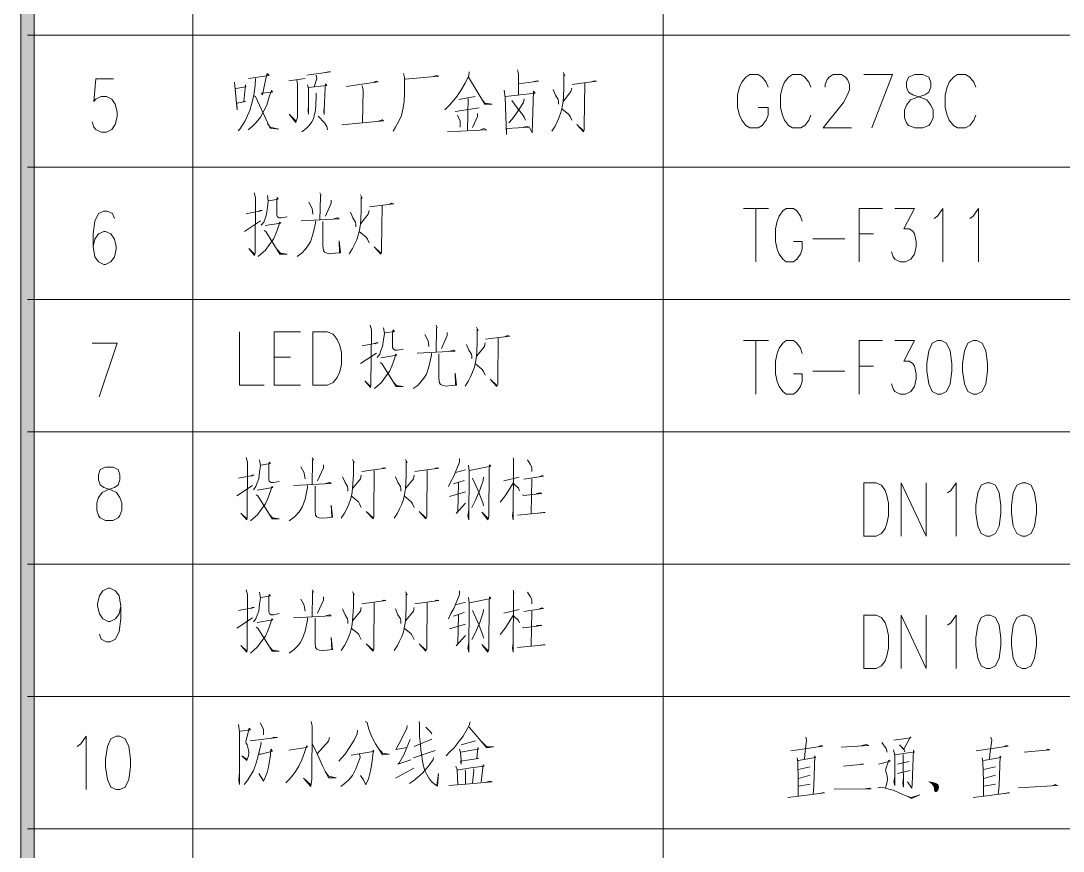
# Model space of a CAD drawing. Header units: millimetres. Extents: x 0 to 586, y 0 to 414.
# Drawn here: x 372.7 to 434.8, y 257.6 to 307.1 of the extents above; entities that cross this region are included whole.
import ezdxf

# ---------------------------------------------------------------- set-up
doc = ezdxf.new("R2010")
doc.units = ezdxf.units.MM

msp = doc.modelspace()

# ---------------------------------------------------------------- hatches: boundary and pattern name
h = msp.add_hatch(color=0)
h.dxf.hatch_style = 2
h.paths.add_polyline_path([(372.685028, 349.013639), (373.47525, 348.223417), (373.47525, 117.323306), (372.685028, 116.536611)])

# ---------------------------------------------------------------- linework, layer by layer
at = {"color": 0, "lineweight": 0}
for points in [[(372.685028, 349.013639), (373.47525, 348.223417), (373.47525, 117.323306), (372.685028, 116.536611)], [(425.972111, 303.872194), (425.60875, 303.7205), (425.488806, 303.417111), (425.488806, 303.113722), (425.60875, 302.810333), (425.852167, 302.658639), (426.335472, 302.506944), (426.702361, 302.35525), (426.94225, 302.051861), (427.065722, 301.748472), (427.065722, 301.293389), (426.94225, 300.99), (426.822306, 300.838306), (426.458944, 300.686611), (425.972111, 300.686611), (425.60875, 300.838306), (425.488806, 300.99), (425.365333, 301.293389), (425.365333, 301.748472), (425.488806, 302.051861), (425.728694, 302.35525), (426.095583, 302.506944), (426.578889, 302.658639), (426.822306, 302.810333), (426.94225, 303.113722), (426.94225, 303.417111), (426.822306, 303.7205), (426.458944, 303.872194)], [(390.091083, 285.347833), (390.091083, 288.533417), (390.941278, 288.533417), (391.304639, 288.381722), (391.548056, 288.078333), (391.671528, 287.774944), (391.791472, 287.319861), (391.791472, 286.561389), (391.671528, 286.106306), (391.548056, 285.802917), (391.304639, 285.499528), (390.941278, 285.347833)], [(427.337361, 288.000722), (427.019861, 287.849028), (426.808194, 287.393944), (426.702361, 286.635472), (426.702361, 286.180389), (426.808194, 285.421917), (427.019861, 284.966833), (427.337361, 284.815139), (427.549028, 284.815139), (427.870056, 284.966833), (428.081722, 285.421917), (428.187556, 286.180389), (428.187556, 286.635472), (428.081722, 287.393944), (427.870056, 287.849028), (427.549028, 288.000722)], [(429.461083, 288.000722), (429.143583, 287.849028), (428.931917, 287.393944), (428.826083, 286.635472), (428.826083, 286.180389), (428.931917, 285.421917), (429.143583, 284.966833), (429.461083, 284.815139), (429.67275, 284.815139), (429.993778, 284.966833), (430.205444, 285.421917), (430.311278, 286.180389), (430.311278, 286.635472), (430.205444, 287.393944), (429.993778, 287.849028), (429.67275, 288.000722)], [(377.740333, 280.461861), (377.422833, 280.310167), (377.317, 280.006778), (377.317, 279.703389), (377.422833, 279.4), (377.6345, 279.248306), (378.057833, 279.096611), (378.378861, 278.944917), (378.590528, 278.641528), (378.696361, 278.338139), (378.696361, 277.883056), (378.590528, 277.579667), (378.484694, 277.427972), (378.163667, 277.276278), (377.740333, 277.276278), (377.422833, 277.427972), (377.317, 277.579667), (377.211167, 277.883056), (377.211167, 278.338139), (377.317, 278.641528), (377.528667, 278.944917), (377.846167, 279.096611), (378.273028, 279.248306), (378.484694, 279.4), (378.590528, 279.703389), (378.590528, 280.006778), (378.484694, 280.310167), (378.163667, 280.461861)], [(422.931167, 276.341417), (422.931167, 279.527), (423.672, 279.527), (423.993028, 279.375306), (424.204694, 279.071917), (424.310528, 278.768528), (424.416361, 278.313444), (424.416361, 277.554972), (424.310528, 277.099889), (424.204694, 276.7965), (423.993028, 276.493111), (423.672, 276.341417)], [(430.254833, 279.527), (429.937333, 279.375306), (429.725667, 278.920222), (429.619833, 278.16175), (429.619833, 277.706667), (429.725667, 276.948194), (429.937333, 276.493111), (430.254833, 276.341417), (430.470028, 276.341417), (430.787528, 276.493111), (430.999194, 276.948194), (431.105028, 277.706667), (431.105028, 278.16175), (430.999194, 278.920222), (430.787528, 279.375306), (430.470028, 279.527)], [(432.378556, 279.527), (432.061056, 279.375306), (431.849389, 278.920222), (431.743556, 278.16175), (431.743556, 277.706667), (431.849389, 276.948194), (432.061056, 276.493111), (432.378556, 276.341417), (432.59375, 276.341417), (432.91125, 276.493111), (433.122917, 276.948194), (433.22875, 277.706667), (433.22875, 278.16175), (433.122917, 278.920222), (432.91125, 279.375306), (432.59375, 279.527)], [(422.931167, 268.453306), (422.931167, 271.638889), (423.672, 271.638889), (423.993028, 271.487194), (424.204694, 271.183806), (424.310528, 270.880417), (424.416361, 270.425333), (424.416361, 269.666861), (424.310528, 269.211778), (424.204694, 268.908389), (423.993028, 268.605), (423.672, 268.453306)], [(430.254833, 271.638889), (429.937333, 271.487194), (429.725667, 271.032111), (429.619833, 270.273639), (429.619833, 269.818556), (429.725667, 269.060083), (429.937333, 268.605), (430.254833, 268.453306), (430.470028, 268.453306), (430.787528, 268.605), (430.999194, 269.060083), (431.105028, 269.818556), (431.105028, 270.273639), (430.999194, 271.032111), (430.787528, 271.487194), (430.470028, 271.638889)], [(432.378556, 271.638889), (432.061056, 271.487194), (431.849389, 271.032111), (431.743556, 270.273639), (431.743556, 269.818556), (431.849389, 269.060083), (432.061056, 268.605), (432.378556, 268.453306), (432.59375, 268.453306), (432.91125, 268.605), (433.122917, 269.060083), (433.22875, 269.818556), (433.22875, 270.273639), (433.122917, 271.032111), (432.91125, 271.487194), (432.59375, 271.638889)], [(378.375333, 264.417528), (378.057833, 264.265833), (377.846167, 263.81075), (377.740333, 263.052278), (377.740333, 262.597194), (377.846167, 261.838722), (378.057833, 261.383639), (378.375333, 261.231944), (378.587, 261.231944), (378.908028, 261.383639), (379.119694, 261.838722), (379.225528, 262.597194), (379.225528, 263.052278), (379.119694, 263.81075), (378.908028, 264.265833), (378.587, 264.417528)]]:
    msp.add_lwpolyline(points, close=True, dxfattribs=at)
for points in [[(382.93675, 348.618528), (382.93675, 116.928194)], [(410.982583, 348.618528), (410.982583, 116.928194)], [(410.982583, 348.618528), (410.982583, 116.928194)], [(410.982583, 348.618528), (410.982583, 116.928194)], [(373.080139, 306.225222), (532.599194, 306.225222)], [(386.252861, 303.62525), (387.494639, 303.812222), (387.371167, 303.935694), (387.293556, 303.62525), (387.096, 302.662167), (387.021917, 302.753889), (387.692194, 302.817389), (387.618111, 302.909111), (387.494639, 302.538694), (387.342944, 302.041278), (387.170083, 301.699083), (386.972528, 301.325139), (386.722056, 301.014694), (386.475111, 300.76775), (386.228167, 300.580778)], [(389.73125, 303.840444), (391.145889, 304.027417), (391.047111, 304.027417), (390.821333, 303.995667)], [(395.492111, 303.935694), (395.566194, 303.685222), (395.566194, 303.191333), (395.566194, 302.722139), (395.5415, 302.256472), (395.467417, 301.886056), (395.368639, 301.420389), (395.220472, 301.078194), (395.019389, 300.736), (394.871222, 300.489056)], [(399.418528, 304.027417), (399.393833, 303.812222), (399.168056, 303.346556), (398.921111, 302.909111), (398.674167, 302.566917), (398.399, 302.22825), (398.201444, 302.009528), (397.950972, 301.762583)], [(402.300722, 304.150889), (402.350111, 303.903944), (402.350111, 302.662167)], [(405.006528, 303.995667), (405.105306, 303.812222), (405.055917, 303.872194), (405.055917, 303.096083), (405.031222, 302.566917), (405.006528, 302.256472), (404.957139, 301.917806), (404.883056, 301.607361), (404.784278, 301.325139), (404.660806, 301.046444), (404.533806, 300.7995), (404.33625, 300.489056)], [(417.237333, 303.113722), (417.113861, 303.417111), (416.870444, 303.7205), (416.630556, 303.872194), (416.143722, 303.872194), (415.900306, 303.7205), (415.656889, 303.417111), (415.536944, 303.113722), (415.417, 302.658639), (415.417, 301.900167), (415.536944, 301.445083), (415.656889, 301.141694), (415.900306, 300.838306), (416.143722, 300.686611), (416.630556, 300.686611), (416.870444, 300.838306), (417.113861, 301.141694), (417.237333, 301.445083), (417.237333, 301.900167), (416.630556, 301.900167)], [(419.784389, 303.113722), (419.664444, 303.417111), (419.421028, 303.7205), (419.177611, 303.872194), (418.690778, 303.872194), (418.450889, 303.7205), (418.207472, 303.417111), (418.084, 303.113722), (417.964056, 302.658639), (417.964056, 301.900167), (418.084, 301.445083), (418.207472, 301.141694), (418.450889, 300.838306), (418.690778, 300.686611), (419.177611, 300.686611), (419.421028, 300.838306), (419.664444, 301.141694), (419.784389, 301.445083)], [(420.634583, 303.113722), (420.634583, 303.265417), (420.754528, 303.568806), (420.874472, 303.7205), (421.117889, 303.872194), (421.604722, 303.872194), (421.848139, 303.7205), (421.968083, 303.568806), (422.088028, 303.265417), (422.088028, 302.962028), (421.968083, 302.658639), (421.724667, 302.203556), (420.511111, 300.686611), (422.2115, 300.686611)], [(422.938222, 303.872194), (424.638611, 303.872194), (423.425056, 300.686611)], [(429.612778, 303.113722), (429.492833, 303.417111), (429.249417, 303.7205), (429.006, 303.872194), (428.519167, 303.872194), (428.279278, 303.7205), (428.035861, 303.417111), (427.912389, 303.113722), (427.792444, 302.658639), (427.792444, 301.900167), (427.912389, 301.445083), (428.035861, 301.141694), (428.279278, 300.838306), (428.519167, 300.686611), (429.006, 300.686611), (429.249417, 300.838306), (429.492833, 301.141694), (429.612778, 301.445083)], [(378.209528, 303.618194), (377.147667, 303.618194), (377.041833, 302.252944), (377.147667, 302.404639), (377.468694, 302.556333), (377.786194, 302.556333), (378.103694, 302.404639), (378.315361, 302.10125), (378.421194, 301.646167), (378.421194, 301.342778), (378.315361, 300.887694), (378.103694, 300.584306), (377.786194, 300.432611), (377.468694, 300.432611), (377.147667, 300.584306), (377.041833, 300.736), (376.936, 301.039389)], [(385.430889, 303.406528), (385.582583, 301.762583), (385.554361, 302.16475), (386.076472, 302.256472), (385.977694, 302.256472), (386.076472, 303.251306), (386.101167, 303.127833), (386.076472, 303.127833), (385.504972, 303.036111)], [(386.672667, 303.62525), (386.647972, 303.219556), (386.598583, 302.785639), (386.598583, 302.753889), (386.5245, 302.383472), (386.425722, 302.073028), (386.326944, 301.730833), (386.203472, 301.420389), (386.051778, 301.109944), (385.878917, 300.83125), (385.73075, 300.612528), (385.631972, 300.520806)], [(388.662333, 303.501778), (389.628944, 303.62525)], [(389.135056, 303.53), (389.184444, 303.314806), (389.184444, 301.296917), (389.106833, 301.078194), (389.082139, 301.014694), (388.687028, 301.512111), (389.106833, 301.078194)], [(389.780639, 303.251306), (389.830028, 303.036111), (389.830028, 301.512111), (389.805333, 301.699083), (389.830028, 302.041278)], [(389.830028, 303.096083), (390.923639, 303.219556), (390.846028, 303.314806), (390.821333, 303.096083), (390.771944, 301.699083), (390.771944, 301.480361), (390.74725, 301.667333), (390.771944, 301.946028)], [(390.299222, 303.840444), (390.327444, 303.62525), (390.17575, 303.127833)], [(392.087806, 303.159583), (393.978694, 303.438278), (393.876389, 303.470028), (393.728222, 303.406528)], [(397.580556, 303.780472), (397.457083, 303.812222), (397.280694, 303.748722), (397.60525, 303.780472), (395.590889, 303.5935)], [(399.369139, 303.716972), (400.33575, 302.10125), (400.783778, 302.10125), (400.33575, 302.16475), (400.138194, 302.411694)], [(402.350111, 303.314806), (403.5425, 303.470028), (403.468417, 303.501778), (403.217944, 303.438278)], [(405.553333, 303.283056), (406.996194, 303.470028), (406.893889, 303.470028), (406.869194, 303.501778), (406.721028, 303.438278)], [(406.297694, 303.346556), (406.273, 300.7995), (406.273, 300.580778), (406.223611, 300.457306), (405.8285, 300.891222), (406.223611, 300.520806)], [(390.299222, 302.753889), (390.299222, 302.630417), (390.299222, 302.506944), (390.249833, 301.730833), (390.200444, 301.512111), (390.126361, 301.233417), (390.027583, 301.046444), (389.879417, 300.83125), (389.703028, 300.644278), (389.431389, 300.457306)], [(393.03325, 303.191333), (393.082639, 302.940861), (393.057944, 300.986472)], [(401.503444, 302.940861), (401.552833, 302.506944), (401.630444, 300.302083), (401.630444, 300.644278), (403.020389, 300.736), (402.847528, 300.76775), (402.646444, 300.736)], [(401.577528, 302.566917), (403.341417, 302.753889), (403.242639, 302.880889), (403.168556, 300.393806), (403.020389, 300.676028)], [(404.410333, 302.972611), (404.5585, 302.630417), (404.710194, 302.383472), (404.734889, 302.256472), (404.734889, 302.10125)], [(405.528639, 303.064333), (405.47925, 302.849139), (405.031222, 302.288222)], [(386.598583, 302.598667), (386.672667, 302.566917), (387.519333, 300.70425), (387.568722, 300.676028), (388.066139, 300.612528), (387.544028, 300.736), (387.395861, 300.954722)], [(399.76425, 302.566917), (398.797639, 302.383472)], [(399.344444, 302.443444), (399.31975, 300.549028)], [(402.695833, 302.411694), (402.646444, 302.1965), (402.424194, 301.854306), (402.198417, 301.512111), (401.976167, 301.201667), (401.778611, 300.986472)], [(401.951472, 302.319972), (402.276028, 301.886056), (402.597056, 301.480361), (402.695833, 301.325139), (402.769917, 301.141694), (402.646444, 301.420389)], [(390.401528, 301.388639), (390.796639, 300.986472), (390.923639, 300.76775), (390.973028, 300.580778)], [(400.014722, 301.886056), (398.571861, 301.667333)], [(398.723556, 301.452139), (398.871722, 301.078194), (398.871722, 300.922972), (398.871722, 300.736)], [(399.915944, 301.543861), (399.915944, 301.356889), (399.616083, 300.70425)], [(404.932444, 301.822556), (405.355778, 301.480361), (405.429861, 301.356889), (405.528639, 301.141694)], [(391.816167, 300.859472), (394.299722, 301.109944), (394.225639, 301.169917), (394.003389, 301.078194)], [(398.127361, 300.457306), (400.438056, 300.580778), (400.286361, 300.644278), (400.088806, 300.580778)], [(373.080139, 298.337111), (532.599194, 298.337111)], [(373.080139, 298.337111), (532.599194, 298.337111)], [(386.595056, 296.813111), (386.669139, 296.534417), (386.644444, 293.243), (386.61975, 293.087778), (386.2705, 293.489944), (386.61975, 293.151278), (386.644444, 293.27475)], [(387.388806, 296.657889), (387.438194, 296.315694), (387.388806, 295.945278), (387.339417, 295.539583), (387.240639, 295.292639), (387.166556, 295.073917), (387.014861, 294.886944)], [(387.462889, 296.347444), (388.034389, 296.442694), (387.960306, 296.534417), (387.935611, 296.315694), (387.935611, 295.881778), (387.935611, 295.479611), (387.985, 295.384361), (388.083778, 295.324389), (388.20725, 295.324389), (388.5565, 295.384361)], [(390.517944, 296.813111), (390.592028, 296.657889), (390.567333, 296.721389), (390.542639, 296.597917), (390.517944, 295.197389)], [(392.927417, 296.689639), (393.026194, 296.502667), (392.976806, 296.566167), (392.976806, 295.790056), (392.952111, 295.260889), (392.927417, 294.950444), (392.878028, 294.60825), (392.803944, 294.297806), (392.705167, 294.019111), (392.581694, 293.740417), (392.454694, 293.489944), (392.257139, 293.1795)], [(389.847667, 296.255722), (390.045222, 295.881778), (390.069917, 295.726556), (390.094611, 295.539583)], [(391.188222, 296.379194), (391.188222, 296.192222), (390.8425, 295.416111)], [(393.474222, 295.977028), (394.917083, 296.160472), (394.814778, 296.160472), (394.790083, 296.192222), (394.641917, 296.13225)], [(394.218583, 296.037), (394.193889, 293.489944), (394.193889, 293.27475), (394.1445, 293.151278), (393.749389, 293.585194), (394.1445, 293.21125)], [(415.76625, 295.885306), (417.251444, 295.885306)], [(416.507083, 295.885306), (416.507083, 292.699722)], [(419.269333, 295.126833), (419.1635, 295.430222), (418.948306, 295.733611), (418.736639, 295.885306), (418.313306, 295.885306), (418.101639, 295.733611), (417.889972, 295.430222), (417.780611, 295.126833), (417.674778, 294.67175), (417.674778, 293.913278), (417.780611, 293.458194), (417.889972, 293.154806), (418.101639, 292.851417), (418.313306, 292.699722), (418.736639, 292.699722), (418.948306, 292.851417), (419.1635, 293.154806), (419.269333, 293.458194), (419.269333, 293.913278), (418.736639, 293.913278)], [(422.666583, 292.699722), (422.666583, 295.885306), (424.045944, 295.885306)], [(424.790306, 295.885306), (425.958, 295.885306), (425.319472, 294.67175), (425.6405, 294.67175), (425.852167, 294.520056), (425.958, 294.368361), (426.063833, 293.913278), (426.063833, 293.609889), (425.958, 293.154806), (425.746333, 292.851417), (425.425306, 292.699722), (425.107806, 292.699722), (424.790306, 292.851417), (424.684472, 293.003111), (424.578639, 293.3065)], [(427.125694, 295.278528), (427.337361, 295.430222), (427.654861, 295.885306), (427.654861, 292.699722)], [(429.249417, 295.278528), (429.461083, 295.430222), (429.778583, 295.885306), (429.778583, 292.699722)], [(378.262444, 295.275), (378.156611, 295.578389), (377.839111, 295.730083), (377.627444, 295.730083), (377.306417, 295.578389), (377.09475, 295.123306), (376.988917, 294.364833), (376.988917, 293.606361), (377.09475, 292.999583), (377.306417, 292.696194), (377.627444, 292.5445), (377.733278, 292.5445), (378.050778, 292.696194), (378.262444, 292.999583), (378.368278, 293.454667), (378.368278, 293.606361), (378.262444, 294.061444), (378.050778, 294.364833), (377.733278, 294.516528), (377.627444, 294.516528), (377.306417, 294.364833), (377.09475, 294.061444), (376.988917, 293.606361)], [(386.122333, 295.571333), (387.06425, 295.758306), (386.965472, 295.758306), (386.866694, 295.694806)], [(389.399639, 295.137417), (391.660944, 295.260889), (391.562167, 295.324389), (391.339917, 295.260889)], [(392.331222, 295.666583), (392.479389, 295.324389), (392.631083, 295.073917), (392.655778, 294.950444), (392.655778, 294.795222)], [(393.449528, 295.758306), (393.400139, 295.539583), (392.952111, 294.982194)], [(386.023556, 294.516528), (386.965472, 295.137417)], [(387.240639, 294.858722), (388.182556, 295.013944), (388.108472, 295.073917), (388.059083, 294.858722), (387.886222, 294.361306), (387.738056, 294.050861), (387.487583, 293.708667), (387.265333, 293.398222), (387.014861, 293.1795), (386.842, 293.024278)], [(387.19125, 294.5765), (387.290028, 294.516528), (388.133167, 293.151278), (388.5565, 293.151278), (388.157861, 293.21125), (387.960306, 293.429972)], [(390.246306, 295.137417), (390.246306, 295.013944), (390.094611, 294.329556), (389.946444, 293.895639), (389.798278, 293.645167), (389.625417, 293.429972), (389.449028, 293.243), (389.152694, 293.024278)], [(390.690806, 295.105667), (390.690806, 294.826972), (390.690806, 293.645167), (390.719028, 293.366472), (390.793111, 293.27475), (390.941278, 293.21125), (391.114139, 293.1795), (391.414, 293.21125), (391.735028, 293.243), (391.660944, 293.955611), (391.685639, 293.243)], [(392.853333, 294.516528), (393.276667, 294.174333), (393.35075, 294.050861), (393.449528, 293.832139)], [(419.904333, 294.064972), (421.816389, 294.064972)], [(422.666583, 294.368361), (423.516778, 294.368361)], [(373.080139, 290.449), (532.599194, 290.449)], [(373.080139, 290.449), (532.599194, 290.449)], [(385.723694, 288.533417), (385.723694, 285.347833), (387.180667, 285.347833)], [(387.787444, 285.347833), (387.787444, 288.533417), (389.364361, 288.533417)], [(393.5095, 288.925), (393.583583, 288.646306), (393.558889, 285.354889), (393.534194, 285.199667), (393.188472, 285.605361), (393.534194, 285.263167), (393.558889, 285.386639)], [(394.306778, 288.769778), (394.356167, 288.431111), (394.306778, 288.057167), (394.253861, 287.655), (394.155083, 287.404528), (394.081, 287.189333), (393.932833, 287.002361)], [(394.380861, 288.459333), (394.952361, 288.554583), (394.87475, 288.646306), (394.850056, 288.431111), (394.850056, 287.993667), (394.850056, 287.5915), (394.902972, 287.499778), (395.00175, 287.436278), (395.125222, 287.436278), (395.470944, 287.499778)], [(396.765639, 288.367611), (396.963194, 287.993667), (396.987889, 287.838444), (397.012583, 287.655)], [(397.435917, 288.925), (397.51, 288.769778), (397.485306, 288.833278), (397.460611, 288.709806), (397.435917, 287.312806)], [(398.106194, 288.491083), (398.106194, 288.304111), (397.756944, 287.528)], [(399.845389, 288.801528), (399.944167, 288.614556), (399.894778, 288.678056), (399.894778, 287.901944), (399.870083, 287.372778), (399.845389, 287.062333), (399.796, 286.720139), (399.721917, 286.409694), (399.619611, 286.131), (399.496139, 285.852306), (399.372667, 285.605361), (399.175111, 285.294917)], [(376.936, 287.841972), (378.421194, 287.841972), (377.359333, 284.656389)], [(393.036778, 287.683222), (393.982222, 287.870194), (393.883444, 287.870194), (393.784667, 287.810222)], [(399.249194, 287.778472), (399.397361, 287.436278), (399.545528, 287.189333), (399.570222, 287.062333), (399.570222, 286.907111)], [(400.3675, 287.870194), (400.318111, 287.655), (399.870083, 287.094083)], [(400.392194, 288.088917), (401.831528, 288.275889), (401.73275, 288.275889), (401.708056, 288.304111), (401.559889, 288.244139)], [(401.136556, 288.148889), (401.111861, 285.605361), (401.111861, 285.386639), (401.062472, 285.263167), (400.663833, 285.697083), (401.062472, 285.323139)], [(415.76625, 288.000722), (417.251444, 288.000722)], [(416.507083, 288.000722), (416.507083, 284.815139)], [(419.269333, 287.24225), (419.1635, 287.545639), (418.948306, 287.849028), (418.736639, 288.000722), (418.313306, 288.000722), (418.101639, 287.849028), (417.889972, 287.545639), (417.780611, 287.24225), (417.674778, 286.787167), (417.674778, 286.028694), (417.780611, 285.573611), (417.889972, 285.270222), (418.101639, 284.966833), (418.313306, 284.815139), (418.736639, 284.815139), (418.948306, 284.966833), (419.1635, 285.270222), (419.269333, 285.573611), (419.269333, 286.028694), (418.736639, 286.028694)], [(422.666583, 284.815139), (422.666583, 288.000722), (424.045944, 288.000722)], [(424.790306, 288.000722), (425.958, 288.000722), (425.319472, 286.787167), (425.6405, 286.787167), (425.852167, 286.635472), (425.958, 286.483778), (426.063833, 286.028694), (426.063833, 285.725306), (425.958, 285.270222), (425.746333, 284.966833), (425.425306, 284.815139), (425.107806, 284.815139), (424.790306, 284.966833), (424.684472, 285.118528), (424.578639, 285.421917)], [(392.938, 286.628417), (393.883444, 287.249306)], [(394.155083, 286.970611), (395.100528, 287.125833), (395.026444, 287.189333), (394.977056, 286.970611), (394.800667, 286.473194), (394.6525, 286.16275), (394.405556, 285.820556), (394.179778, 285.510111), (393.932833, 285.294917), (393.759972, 285.139694)], [(397.16075, 287.249306), (397.16075, 287.125833), (397.012583, 286.441444), (396.864417, 286.007528), (396.71625, 285.760583), (396.539861, 285.541861), (396.367, 285.354889), (396.067139, 285.139694)], [(396.317611, 287.249306), (398.578917, 287.372778), (398.480139, 287.436278), (398.254361, 287.372778)], [(397.608778, 287.217556), (397.608778, 286.938861), (397.608778, 285.760583), (397.633472, 285.478361), (397.707556, 285.386639), (397.855722, 285.323139), (398.032111, 285.294917), (398.328444, 285.323139), (398.653, 285.354889), (398.578917, 286.071028), (398.603611, 285.354889)], [(387.787444, 287.016472), (388.757583, 287.016472)], [(394.105694, 286.691917), (394.204472, 286.628417), (395.051139, 285.263167), (395.470944, 285.263167), (395.075833, 285.323139), (394.87475, 285.541861)], [(399.771306, 286.628417), (400.191111, 286.286222), (400.268722, 286.16275), (400.3675, 285.944028)], [(422.666583, 286.483778), (423.516778, 286.483778)], [(419.904333, 286.180389), (421.816389, 286.180389)], [(387.787444, 285.347833), (389.364361, 285.347833)], [(373.080139, 282.564417), (532.599194, 282.564417)], [(373.080139, 282.564417), (532.599194, 282.564417)], [(386.125861, 281.040417), (386.199944, 280.758194), (386.17525, 277.466778), (386.150556, 277.311556), (385.801306, 277.71725), (386.150556, 277.375056), (386.17525, 277.498528)], [(386.919611, 280.885194), (386.969, 280.543), (386.919611, 280.169056), (386.870222, 279.766889), (386.771444, 279.516417), (386.697361, 279.301222), (386.549194, 279.11425)], [(390.04875, 281.040417), (390.126361, 280.885194), (390.098139, 280.945167), (390.073444, 280.821694), (390.04875, 279.424694)], [(392.458222, 280.913417), (392.560528, 280.729972), (392.511139, 280.789944), (392.511139, 280.013833), (392.482917, 279.488194), (392.458222, 279.17775), (392.408833, 278.835556), (392.33475, 278.525111), (392.235972, 278.242889), (392.1125, 277.964194), (391.989028, 277.71725), (391.787944, 277.406806)], [(395.615583, 280.913417), (395.714361, 280.729972), (395.664972, 280.789944), (395.664972, 280.013833), (395.640278, 279.488194), (395.615583, 279.17775), (395.566194, 278.835556), (395.492111, 278.525111), (395.389806, 278.242889), (395.266333, 277.964194), (395.142861, 277.71725), (394.945306, 277.406806)], [(398.8435, 280.976917), (398.8435, 280.758194), (398.497778, 279.922111), (398.321389, 279.611667), (398.173222, 279.301222)], [(402.025556, 281.008667), (402.074944, 280.853444), (402.05025, 280.885194), (402.025556, 277.311556), (402.000861, 277.562028), (402.025556, 277.872472)], [(402.893389, 280.885194), (403.041556, 280.634722), (403.140333, 280.44775), (403.140333, 280.200806)], [(386.993694, 280.57475), (387.565194, 280.666472), (387.491111, 280.758194), (387.466417, 280.543), (387.466417, 280.109083), (387.466417, 279.703389), (387.515806, 279.611667), (387.614583, 279.548167), (387.741583, 279.548167), (388.087306, 279.611667)], [(389.378472, 280.4795), (389.579556, 280.109083), (389.60425, 279.953861), (389.628944, 279.766889)], [(390.722556, 280.602972), (390.722556, 280.419528), (390.373306, 279.643417)], [(393.005028, 280.200806), (394.447889, 280.387778), (394.349111, 280.387778), (394.324417, 280.419528), (394.172722, 280.356028)], [(393.752917, 280.264306), (393.728222, 277.71725), (393.728222, 277.498528), (393.678833, 277.375056), (393.280194, 277.808972), (393.678833, 277.438556)], [(396.162389, 280.200806), (397.601722, 280.387778), (397.502944, 280.387778), (397.47825, 280.419528), (397.330083, 280.356028)], [(396.90675, 280.264306), (396.882056, 277.71725), (396.882056, 277.498528), (396.832667, 277.375056), (396.434028, 277.808972), (396.832667, 277.438556)], [(398.596556, 280.137306), (399.19275, 280.292528)], [(399.365611, 280.57475), (399.415, 280.232556), (399.390306, 277.311556), (399.340917, 277.562028), (399.390306, 277.904222)], [(399.439694, 280.264306), (400.706167, 280.51125), (400.632083, 280.602972), (400.607389, 280.324278), (400.582694, 277.562028), (400.558, 277.406806), (400.533306, 277.311556), (400.159361, 277.777222), (400.558, 277.375056)], [(385.653139, 279.798639), (386.598583, 279.982083), (386.496278, 279.982083), (386.3975, 279.922111)], [(391.862028, 279.890361), (392.013722, 279.548167), (392.161889, 279.301222), (392.186583, 279.17775), (392.186583, 279.022528)], [(392.980333, 279.982083), (392.930944, 279.766889), (392.482917, 279.205972)], [(395.019389, 279.890361), (395.167556, 279.548167), (395.315722, 279.301222), (395.340417, 279.17775), (395.340417, 279.022528)], [(396.137694, 279.982083), (396.088306, 279.766889), (395.640278, 279.205972)], [(399.118667, 279.671639), (398.473083, 279.456444)], [(400.261667, 279.858611), (400.236972, 279.671639), (400.060583, 279.146), (399.788944, 278.493361), (399.563167, 278.059444)], [(399.612556, 279.798639), (400.011194, 278.927278), (400.011194, 278.895528), (400.159361, 278.493361), (400.236972, 278.274639), (400.261667, 278.151167)], [(401.47875, 279.643417), (402.395972, 279.858611)], [(402.671139, 279.735139), (403.838833, 279.922111), (403.761222, 279.953861), (403.588361, 279.890361)], [(403.140333, 279.766889), (403.115639, 277.6855)], [(385.554361, 278.740306), (386.496278, 279.361194)], [(386.771444, 279.0825), (387.713361, 279.237722), (387.639278, 279.301222), (387.589889, 279.0825), (387.417028, 278.585083), (387.268861, 278.274639), (387.018389, 277.932444), (386.796139, 277.622), (386.549194, 277.406806), (386.372806, 277.251583)], [(389.777111, 279.361194), (389.777111, 279.237722), (389.628944, 278.553333), (389.47725, 278.119417), (389.329083, 277.872472), (389.156222, 277.65375), (388.983361, 277.466778), (388.6835, 277.251583)], [(388.933972, 279.361194), (391.19175, 279.488194), (391.092972, 279.548167), (390.870722, 279.488194)], [(390.225139, 279.332972), (390.225139, 279.05075), (390.225139, 277.872472), (390.249833, 277.593778), (390.323917, 277.498528), (390.472083, 277.438556), (390.644944, 277.406806), (390.944806, 277.438556), (391.265833, 277.466778), (391.19175, 278.182917), (391.216444, 277.466778)], [(398.769417, 279.516417), (398.744722, 277.808972), (398.645944, 277.6855), (399.19275, 278.306389)], [(402.05025, 279.548167), (401.775083, 279.0825), (401.552833, 278.740306), (401.252972, 278.369889)], [(402.074944, 279.456444), (402.346583, 279.205972), (402.420667, 279.05075)], [(425.160722, 276.341417), (425.160722, 279.527), (426.645917, 276.341417), (426.645917, 279.527)], [(427.919444, 278.920222), (428.134639, 279.071917), (428.452139, 279.527), (428.452139, 276.341417)], [(386.722056, 278.803806), (386.820833, 278.740306), (387.663972, 277.375056), (388.087306, 277.375056), (387.688667, 277.438556), (387.491111, 277.65375)], [(392.384139, 278.740306), (392.807472, 278.398111), (392.881556, 278.274639), (392.980333, 278.059444)], [(395.5415, 278.740306), (395.961306, 278.398111), (396.035389, 278.274639), (396.137694, 278.059444)], [(399.19275, 278.990778), (398.247306, 278.708556)], [(402.597056, 278.803806), (402.671139, 278.772056), (403.736528, 278.895528), (403.662444, 278.927278), (403.4155, 278.895528)], [(402.297194, 277.593778), (403.937611, 277.749), (403.814139, 277.749), (403.514278, 277.71725)], [(373.080139, 274.676306), (532.599194, 274.676306)], [(378.643444, 272.171583), (378.537611, 271.7165), (378.325944, 271.413111), (378.004917, 271.261417), (377.899083, 271.261417), (377.581583, 271.413111), (377.369917, 271.7165), (377.264083, 272.171583), (377.264083, 272.323278), (377.369917, 272.778361), (377.581583, 273.08175), (377.899083, 273.233444), (378.004917, 273.233444), (378.325944, 273.08175), (378.537611, 272.778361), (378.643444, 272.171583), (378.643444, 271.413111), (378.537611, 270.654639), (378.325944, 270.199556), (378.004917, 270.047861), (377.79325, 270.047861), (377.47575, 270.199556), (377.369917, 270.502944)], [(386.125861, 273.152306), (386.199944, 272.873611), (386.17525, 269.582194), (386.150556, 269.426972), (385.801306, 269.829139), (386.150556, 269.486944), (386.17525, 269.610417)], [(386.919611, 272.997083), (386.969, 272.654889), (386.919611, 272.280944), (386.870222, 271.878778), (386.771444, 271.631833), (386.697361, 271.413111), (386.549194, 271.226139)], [(386.993694, 272.686639), (387.565194, 272.778361), (387.491111, 272.873611), (387.466417, 272.654889), (387.466417, 272.220972), (387.466417, 271.815278), (387.515806, 271.723556), (387.614583, 271.660056), (387.741583, 271.660056), (388.087306, 271.723556)], [(390.04875, 273.152306), (390.126361, 272.997083), (390.098139, 273.057056), (390.073444, 272.933583), (390.04875, 271.536583)], [(392.458222, 273.028833), (392.560528, 272.841861), (392.511139, 272.901833), (392.511139, 272.125722), (392.482917, 271.600083), (392.458222, 271.289639), (392.408833, 270.947444), (392.33475, 270.637), (392.235972, 270.358306), (392.1125, 270.076083), (391.989028, 269.829139), (391.787944, 269.518694)], [(395.615583, 273.028833), (395.714361, 272.841861), (395.664972, 272.901833), (395.664972, 272.125722), (395.640278, 271.600083), (395.615583, 271.289639), (395.566194, 270.947444), (395.492111, 270.637), (395.389806, 270.358306), (395.266333, 270.076083), (395.142861, 269.829139), (394.945306, 269.518694)], [(398.8435, 273.088806), (398.8435, 272.873611), (398.497778, 272.034), (398.321389, 271.723556), (398.173222, 271.413111)], [(402.025556, 273.120556), (402.074944, 272.965333), (402.05025, 272.997083), (402.025556, 269.426972), (402.000861, 269.673917), (402.025556, 269.984361)], [(402.893389, 272.997083), (403.041556, 272.746611), (403.140333, 272.563167), (403.140333, 272.312694)], [(389.378472, 272.591389), (389.579556, 272.220972), (389.60425, 272.06575), (389.628944, 271.878778)], [(390.722556, 272.718389), (390.722556, 272.531417), (390.373306, 271.755306)], [(393.005028, 272.312694), (394.447889, 272.499667), (394.349111, 272.499667), (394.324417, 272.531417), (394.172722, 272.467917)], [(393.752917, 272.376194), (393.728222, 269.829139), (393.728222, 269.610417), (393.678833, 269.486944), (393.280194, 269.920861), (393.678833, 269.550444)], [(396.162389, 272.312694), (397.601722, 272.499667), (397.502944, 272.499667), (397.47825, 272.531417), (397.330083, 272.467917)], [(396.90675, 272.376194), (396.882056, 269.829139), (396.882056, 269.610417), (396.832667, 269.486944), (396.434028, 269.920861), (396.832667, 269.550444)], [(398.596556, 272.252722), (399.19275, 272.407944)], [(399.365611, 272.686639), (399.415, 272.344444), (399.390306, 269.426972), (399.340917, 269.673917), (399.390306, 270.016111)], [(399.439694, 272.376194), (400.706167, 272.623139), (400.632083, 272.718389), (400.607389, 272.436167), (400.582694, 269.673917), (400.558, 269.518694), (400.533306, 269.426972), (400.159361, 269.892639), (400.558, 269.486944)], [(385.653139, 271.910528), (386.598583, 272.0975), (386.496278, 272.0975), (386.3975, 272.034)], [(388.933972, 271.476611), (391.19175, 271.600083), (391.092972, 271.660056), (390.870722, 271.600083)], [(391.862028, 272.00225), (392.013722, 271.660056), (392.161889, 271.413111), (392.186583, 271.289639), (392.186583, 271.134417)], [(392.980333, 272.0975), (392.930944, 271.878778), (392.482917, 271.321389)], [(395.019389, 272.00225), (395.167556, 271.660056), (395.315722, 271.413111), (395.340417, 271.289639), (395.340417, 271.134417)], [(396.137694, 272.0975), (396.088306, 271.878778), (395.640278, 271.321389)], [(399.118667, 271.787056), (398.473083, 271.568333)], [(398.769417, 271.631833), (398.744722, 269.920861), (398.645944, 269.797389), (399.19275, 270.418278)], [(400.261667, 271.9705), (400.236972, 271.787056), (400.060583, 271.257889), (399.788944, 270.60525), (399.563167, 270.171333)], [(399.612556, 271.910528), (400.011194, 271.039167), (400.011194, 271.010944), (400.159361, 270.60525), (400.236972, 270.386528), (400.261667, 270.263056)], [(402.05025, 271.660056), (401.775083, 271.194389), (401.552833, 270.855722), (401.252972, 270.481778)], [(401.47875, 271.755306), (402.395972, 271.9705)], [(402.074944, 271.568333), (402.346583, 271.321389), (402.420667, 271.166167)], [(402.671139, 271.847028), (403.838833, 272.034), (403.761222, 272.06575), (403.588361, 272.00225)], [(403.140333, 271.878778), (403.115639, 269.797389)], [(425.160722, 268.453306), (425.160722, 271.638889), (426.645917, 268.453306), (426.645917, 271.638889)], [(427.919444, 271.032111), (428.134639, 271.183806), (428.452139, 271.638889), (428.452139, 268.453306)], [(385.554361, 270.855722), (386.496278, 271.476611)], [(386.771444, 271.194389), (387.713361, 271.349611), (387.639278, 271.413111), (387.589889, 271.194389), (387.417028, 270.7005), (387.268861, 270.386528), (387.018389, 270.047861), (386.796139, 269.737417), (386.549194, 269.518694), (386.372806, 269.363472)], [(386.722056, 270.915694), (386.820833, 270.855722), (387.663972, 269.486944), (388.087306, 269.486944), (387.688667, 269.550444), (387.491111, 269.765639)], [(389.777111, 271.476611), (389.777111, 271.349611), (389.628944, 270.66875), (389.47725, 270.231306), (389.329083, 269.984361), (389.156222, 269.765639), (388.983361, 269.582194), (388.6835, 269.363472)], [(390.225139, 271.444861), (390.225139, 271.166167), (390.225139, 269.984361), (390.249833, 269.705667), (390.323917, 269.610417), (390.472083, 269.550444), (390.644944, 269.518694), (390.944806, 269.550444), (391.265833, 269.582194), (391.19175, 270.294806), (391.216444, 269.582194)], [(399.19275, 271.102667), (398.247306, 270.823972)], [(402.597056, 270.915694), (402.671139, 270.883944), (403.736528, 271.010944), (403.662444, 271.039167), (403.4155, 271.010944)], [(392.384139, 270.855722), (392.807472, 270.513528), (392.881556, 270.386528), (392.980333, 270.171333)], [(395.5415, 270.855722), (395.961306, 270.513528), (396.035389, 270.386528), (396.137694, 270.171333)], [(402.297194, 269.705667), (403.937611, 269.860889), (403.814139, 269.860889), (403.514278, 269.829139)], [(373.080139, 266.788194), (532.599194, 266.788194)], [(385.653139, 265.108972), (385.727222, 264.675056), (385.727222, 261.538861), (385.677833, 261.785806), (385.727222, 262.251472)], [(385.751917, 264.706806), (386.372806, 264.798528), (386.298722, 264.89025), (386.101167, 264.085917), (386.125861, 263.990667), (386.17525, 263.898944), (386.224639, 263.743722), (386.249333, 263.5885), (386.274028, 263.433278), (386.249333, 263.246306), (386.199944, 263.091083), (386.150556, 262.967611), (385.850694, 263.246306), (386.17525, 263.027583)], [(386.944306, 265.204222), (387.145389, 264.830278), (387.145389, 264.706806), (387.145389, 264.488083)], [(389.999361, 265.295944), (390.04875, 265.01725), (390.024056, 261.849306), (389.999361, 261.570611), (389.974667, 261.415389), (389.530167, 261.909278), (389.974667, 261.507111)], [(392.758083, 264.766778), (392.733389, 264.551583), (392.560528, 264.177639), (392.285361, 263.743722), (392.013722, 263.338028), (391.787944, 263.091083), (391.639778, 262.935861)], [(393.206111, 265.295944), (393.329583, 265.232444), (393.403667, 264.89025), (393.576528, 264.456333), (393.827, 263.958917), (394.148028, 263.465028), (394.246806, 263.309806), (394.645444, 263.338028), (394.246806, 263.401528), (394.123333, 263.55675)], [(395.714361, 265.049), (395.689667, 264.89025), (395.291028, 264.085917), (395.044083, 263.62025), (395.714361, 263.743722)], [(396.434028, 265.295944), (396.458722, 265.140722), (396.458722, 264.424583), (396.508111, 263.898944), (396.532806, 263.5885), (396.582194, 263.246306), (396.631583, 262.935861), (396.6845, 262.625417), (396.758583, 262.378472), (396.882056, 262.128), (397.054917, 261.849306), (397.227778, 261.662333), (397.404167, 261.507111), (397.527639, 261.443611), (397.577028, 262.1915), (397.47825, 261.475361)], [(397.178389, 264.551583), (397.104306, 264.675056), (396.832667, 264.95375)], [(399.464389, 265.264194), (399.415, 265.049), (399.044583, 264.424583), (398.818806, 264.114139), (398.522472, 263.711972), (398.247306, 263.465028), (398.04975, 263.246306)], [(399.415, 264.95375), (400.459222, 263.711972), (400.857861, 263.775472), (400.459222, 263.775472), (400.184056, 264.054167)], [(376.039944, 263.81075), (376.251611, 263.962444), (376.572639, 264.417528), (376.572639, 261.231944)], [(386.993694, 264.085917), (387.018389, 263.958917), (386.894917, 263.49325), (386.796139, 263.091083), (386.672667, 262.688917), (386.549194, 262.378472), (386.372806, 262.0645), (386.224639, 261.817556), (386.076472, 261.630583), (386.002389, 261.538861)], [(386.348111, 264.145889), (387.988528, 264.332861), (387.790972, 264.364611), (387.565194, 264.269361)], [(391.092972, 264.332861), (391.018889, 264.114139), (390.348611, 263.369778)], [(395.887222, 264.209389), (395.516806, 263.309806), (395.216944, 262.780639), (395.167556, 262.748889), (395.936611, 262.999361)], [(396.137694, 263.803694), (397.178389, 264.241139)], [(398.942278, 263.898944), (399.788944, 264.145889)], [(419.477472, 264.357556), (419.523333, 264.170583), (419.413972, 263.330972), (419.392806, 263.020528)], [(424.737389, 264.170583), (425.739278, 264.325806), (425.718111, 264.385778), (425.326528, 263.641417), (425.065472, 263.891889), (425.347694, 263.609667), (425.390028, 263.486194)], [(430.519417, 264.357556), (430.565278, 264.170583), (430.455917, 263.330972), (430.43475, 263.020528)], [(386.894917, 263.338028), (387.018389, 263.338028), (387.688667, 263.525), (387.589889, 263.648472), (387.565194, 263.309806), (387.441722, 262.561917), (387.367639, 262.251472), (387.268861, 262.004528), (387.219472, 261.849306), (387.145389, 261.725833), (386.870222, 262.1915), (387.145389, 261.754056), (387.219472, 261.881056)], [(388.658806, 263.5885), (389.703028, 263.743722), (389.777111, 263.775472), (389.727722, 263.867194), (389.60425, 263.433278), (389.427861, 262.999361), (389.255, 262.625417), (389.057444, 262.314972), (388.831667, 262.004528), (388.609417, 261.754056), (388.485944, 261.630583)], [(390.04875, 263.958917), (390.249833, 263.5885), (390.447389, 263.154583), (390.669639, 262.657167), (390.920111, 262.128), (391.018889, 261.941028), (391.491611, 261.941028), (391.018889, 262.036278)], [(392.384139, 263.278056), (393.678833, 263.49325), (393.678833, 263.5885), (393.728222, 263.525), (393.678833, 263.465028), (393.601222, 262.780639), (393.527139, 262.346722), (393.403667, 261.881056), (393.280194, 261.570611), (393.2555, 261.507111), (393.107333, 261.817556), (392.930944, 262.0645)], [(396.088306, 263.122833), (397.379472, 263.55675)], [(398.8435, 263.648472), (398.892889, 263.433278), (398.942278, 262.999361), (398.942278, 262.748889), (398.892889, 262.935861), (399.961806, 263.091083), (399.863028, 263.091083), (399.937111, 263.743722), (399.961806, 263.648472), (399.912417, 263.648472), (398.892889, 263.465028)], [(418.588472, 263.549694), (420.500528, 263.828389), (420.412333, 263.860139), (420.239472, 263.796639)], [(421.587083, 263.764889), (423.238083, 263.860139), (423.107556, 263.920111), (422.825333, 263.860139)], [(424.02125, 264.047111), (424.261139, 263.673167), (424.324639, 263.454444)], [(424.716222, 263.609667), (424.78325, 263.271), (424.78325, 261.870472), (424.78325, 261.468306), (424.737389, 261.687028), (424.78325, 261.997472)], [(424.78325, 263.299222), (425.174833, 263.362722), (425.566417, 263.426222), (425.933306, 263.454444), (425.890972, 263.581444), (425.869806, 262.618361), (425.848639, 262.025694), (425.827472, 261.531806), (425.802778, 261.313083), (425.541722, 261.687028)], [(429.630417, 263.549694), (431.542472, 263.828389), (431.454278, 263.860139), (431.281417, 263.796639)], [(432.4985, 263.454444), (434.018972, 263.609667), (433.913139, 263.641417), (433.782611, 263.581444)], [(392.881556, 263.338028), (392.90625, 263.154583), (392.782778, 262.780639), (392.659306, 262.470194), (392.458222, 262.0645), (392.211278, 261.785806), (391.964333, 261.570611), (391.76325, 261.415389)], [(397.280694, 263.154583), (397.256, 263.027583), (397.054917, 262.717139), (396.857361, 262.470194), (396.631583, 262.219722), (396.359944, 261.972778), (396.088306, 261.754056), (395.862528, 261.598833)], [(418.955361, 263.115778), (419.001222, 262.865306), (419.022389, 261.77875), (419.022389, 260.847417)], [(419.022389, 262.960556), (420.066611, 263.144), (420.02075, 263.23925), (419.95725, 261.468306), (419.914917, 260.939139)], [(423.806056, 262.741833), (424.501028, 262.928806), (424.434, 262.988778), (424.3705, 262.805333), (424.261139, 262.523111), (424.239972, 262.399639), (424.261139, 262.244417), (424.324639, 262.057444), (424.349333, 261.84225), (424.282306, 261.531806), (424.239972, 261.344833)], [(424.956111, 262.741833), (425.651083, 262.897056)], [(425.284194, 263.330972), (425.284194, 262.554861), (425.305361, 261.8105), (425.305361, 261.77875), (425.305361, 261.376583), (425.2595, 261.591778), (425.305361, 261.965722)], [(430.000833, 263.115778), (430.043167, 262.865306), (430.064333, 261.77875), (430.064333, 260.847417)], [(430.064333, 262.960556), (431.108556, 263.144), (431.062694, 263.23925), (430.999194, 261.468306), (430.956861, 260.939139)], [(390.821333, 262.314972), (391.043583, 262.004528)], [(395.019389, 261.909278), (396.113, 262.501944)], [(398.62125, 262.625417), (398.695333, 262.406694), (398.744722, 261.507111)], [(398.720028, 262.406694), (398.769417, 262.406694), (399.513778, 262.533694), (400.311056, 262.625417), (400.236972, 262.717139), (400.134667, 261.694083)], [(399.168056, 262.406694), (399.19275, 262.283222), (399.19275, 261.538861)], [(399.665472, 262.470194), (399.690167, 262.346722), (399.612556, 261.630583)], [(419.022389, 262.431389), (419.738528, 262.586611)], [(422.694806, 262.710083), (422.8465, 262.773583), (422.913528, 262.741833), (421.717611, 262.618361)], [(424.956111, 262.184444), (425.696944, 262.367889)], [(430.064333, 262.431389), (430.780472, 262.586611)], [(398.197917, 261.475361), (399.439694, 261.570611), (400.78025, 261.694083), (400.656778, 261.725833), (400.360444, 261.662333)], [(419.043556, 261.902222), (419.738528, 262.089194)], [(426.825833, 261.687028), (427.044556, 261.655278), (427.175083, 261.623528), (427.238583, 261.591778), (427.280917, 261.560028), (427.326778, 261.531806), (427.369111, 261.468306), (427.390278, 261.404806), (427.390278, 261.344833), (427.347944, 261.221361), (427.305611, 261.157861), (427.25975, 261.126111), (427.217417, 261.126111), (427.175083, 261.157861), (427.150389, 261.221361), (427.150389, 261.281333), (427.129222, 261.376583), (427.086889, 261.468306), (426.998694, 261.591778), (426.914028, 261.655278), (426.804667, 261.687028)], [(426.914028, 261.655278), (427.019861, 261.655278)], [(426.977528, 261.623528), (426.977528, 261.655278)], [(427.150389, 261.623528), (426.977528, 261.623528)], [(427.019861, 261.655278), (427.019861, 261.560028)], [(427.065722, 261.500056), (427.065722, 261.623528)], [(427.108056, 261.623528), (427.108056, 261.436556)], [(427.150389, 261.221361), (427.150389, 261.623528)], [(430.0855, 261.902222), (430.780472, 262.089194)], [(418.412083, 260.755694), (419.064722, 260.847417), (420.588722, 261.034389), (420.458194, 261.034389), (420.260639, 260.970889)], [(419.043556, 261.436556), (419.738528, 261.560028)], [(421.174333, 261.249583), (423.368611, 261.281333), (423.283944, 261.313083), (423.044056, 261.281333)], [(423.781361, 261.344833), (423.95775, 261.376583), (424.151778, 261.344833), (424.434, 261.249583), (424.716222, 261.189611), (425.128972, 261.002639), (425.499389, 260.847417), (425.781611, 260.692194), (426.282556, 260.910917), (425.781611, 260.755694), (425.541722, 260.815667)], [(426.998694, 261.591778), (427.238583, 261.591778)], [(427.280917, 261.560028), (427.019861, 261.560028)], [(427.065722, 261.531806), (427.305611, 261.531806)], [(427.369111, 261.468306), (427.086889, 261.468306)], [(427.129222, 261.404806), (427.390278, 261.404806)], [(427.390278, 261.344833), (427.150389, 261.344833)], [(427.150389, 261.281333), (427.369111, 261.281333)], [(427.347944, 261.221361), (427.150389, 261.221361)], [(427.175083, 261.157861), (427.305611, 261.157861)], [(427.19625, 261.591778), (427.19625, 261.157861)], [(427.238583, 261.126111), (427.238583, 261.591778)], [(427.280917, 261.560028), (427.280917, 261.157861)], [(427.326778, 261.189611), (427.326778, 261.531806)], [(427.369111, 261.468306), (427.369111, 261.281333)], [(429.457556, 260.755694), (430.106667, 260.847417), (431.630667, 261.034389), (431.500139, 261.034389), (431.302583, 260.970889)], [(430.0855, 261.436556), (430.780472, 261.560028)], [(432.152778, 261.344833), (434.477583, 261.468306)], [(434.216528, 261.468306), (434.347056, 261.531806), (434.456417, 261.468306)], [(373.080139, 258.900083), (532.599194, 258.900083)]]:
    msp.add_lwpolyline(points, dxfattribs=at)

doc.saveas('drawing.dxf')
